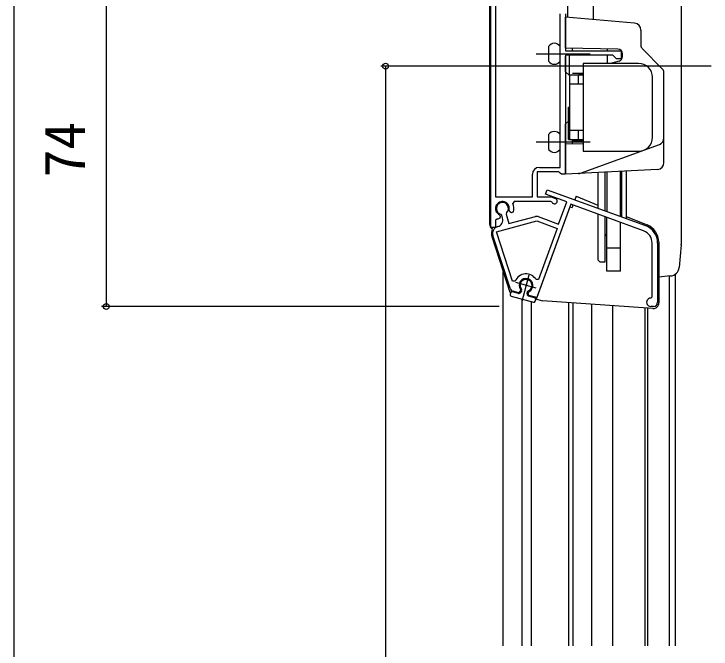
# Model space of a CAD drawing. Units: millimetres, scale not verified. Extents: x -525 to 525, y -783 to 779.
# Drawn here: x -279 to -128, y 151 to 288.5 of the extents above; entities that cross this region are included whole.
import ezdxf
from ezdxf.enums import TextEntityAlignment as Align

# ---------------------------------------------------------------- set-up
doc = ezdxf.new("R2010")
doc.units = ezdxf.units.MM
doc.header["$LTSCALE"] = 4
for name, color, linetype in [('0-3_YKK_11', 7, 'Continuous'), ('0-5_YKK_12', 2, 'Continuous'), ('0-6_YKK_13', 4, 'Continuous'), ('0-8_YKK_D', 6, 'Continuous')]:
    doc.layers.add(name, color=color, linetype=linetype)
doc.styles.add('ＭＳ ゴシック', font='')
doc.styles.get('ＭＳ ゴシック').set_extended_font_data('MS Gothic')

msp = doc.modelspace()

# ---------------------------------------------------------------- linework, layer by layer
at = {"layer": '0-3_YKK_11'}
for p, q in [((-175.695, 242.313), (-175.695, 298.755)), ((-163.531, 250.451), (-142.201, 242.688)), ((-174.215, 242.475), (-174.211, 242.476)), ((-171.54, 229.133), (-175.254, 240.562)), ((-139.569, 238.929), (-139.569, 226.1)), ((-140.469, 225.2), (-141.069, 225.2))]:
    msp.add_line(p, q, dxfattribs=at)
for points in [[(-174.695, 298.755), (-174.695, 248.913), (-166.695, 248.913), (-166.695, 253.813)], [(-159.495, 288.525), (-159.495, 280.513), (-147.495, 280.513), (-147.495, 278.813), (-148.495, 278.813), (-149.295, 279.613), (-159.495, 279.613), (-159.495, 253.813), (-160.395, 253.813), (-160.691, 254.063), (-160.987, 254.313), (-165.695, 254.313), (-165.695, 248.913), (-162.614, 248.913), (-161.69, 248.577)], [(-165.195, 255.313), (-160.695, 255.313), (-160.695, 288.525)], [(-165.415, 244.646), (-161.013, 243.043), (-159.269, 247.836), (-163.873, 249.512), (-163.531, 250.451)], [(-162.433, 247.746), (-162.702, 247.913), (-170.665, 247.913), (-170.937, 247.485)], [(-142.612, 241.56), (-158.398, 247.306), (-165.748, 227.109), (-167.498, 227.578), (-167.623, 228.046), (-167.458, 228.396)], [(-173.82, 245.049), (-173.655, 244.699), (-173.759, 244.308), (-174.166, 244.109)], [(-173.15, 244.313), (-173.32, 244.945), (-173.532, 245.157)], [(-172.276, 245.494), (-172.354, 245.204), (-171.796, 243.123), (-166.016, 244.672)], [(-170.807, 245.675), (-171.22, 245.492), (-171.587, 245.663), (-171.749, 246.015)], [(-174.267, 244.154), (-174.695, 243.883), (-174.695, 242.313), (-175.695, 242.313)], [(-170.42, 230.648), (-170.985, 230.662), (-174.466, 241.373), (-165.757, 243.706), (-161.355, 242.104)], [(-161.355, 242.104), (-165.376, 231.057), (-165.917, 231.01)], [(-141.069, 227), (-140.769, 227.3), (-140.769, 238.929)], [(-169.305, 228.891), (-169.338, 228.505), (-169.68, 228.163), (-170.848, 228.476)]]:
    msp.add_lwpolyline(points, dxfattribs=at)
for centre, radius, start, end in [((-165.195, 253.813), 1.5, 90.00001, 179.99999), ((-173.195, 246.413), 1.5, 344.59406, 245.40594), ((-173.195, 246.413), 1.3, 315.00001, 255.00002), ((-161.895, 248.013), 0.6, 206.38783, 70.00002), ((-173.195, 246.413), 2.5, 342.83746, 25.37694), ((-165.757, 243.706), 1, 69.99999, 104.99998), ((-173.195, 246.413), 2.5, 244.62318, 247.16264), ((-174.599, 243.925), 1.5, 285.00002, 15), ((-173.827, 241.026), 1.5, 105.00002, 198.00001), ((-143.569, 238.929), 4, 0, 69.99998), ((-143.569, 238.929), 2.8, 0, 69.99998), ((-168.083, 229.76), 2.5, 29.9948, 159.19799), ((-168.083, 229.76), 1.5, 294.59407, 215.40595), ((-170.589, 229.442), 1, 197.99996, 254.99998), ((-141.069, 226.1), 0.9, 90.00001, 270.00003), ((-140.469, 226.1), 0.9, 270.00001, 359.99999)]:
    msp.add_arc(centre, radius, start, end, dxfattribs=at)
at = {"layer": '0-5_YKK_12'}
for p, q in [((-172.999, 151.704), (-172.999, 232.67)), ((-136.999, 151.704), (-136.999, 231.776)), ((-135.799, 232.138), (-135.799, 151.704)), ((-168.899, 151.704), (-168.899, 226.769)), ((-166.899, 151.704), (-166.899, 226.234)), ((-157.899, 151.704), (-157.899, 225.97)), ((-153.799, 151.704), (-153.799, 225.683)), ((-149.299, 151.704), (-149.299, 225.368)), ((-142.299, 151.704), (-142.299, 224.879)), ((-141.699, 151.704), (-141.699, 224.837))]:
    msp.add_line(p, q, dxfattribs=at)
at = {"layer": '0-6_YKK_13'}
for p, q in [((-153.495, 287.288), (-153.495, 295.213)), ((-158.995, 287.769), (-158.995, 293.213)), ((-134.495, 291.713), (-134.495, 238.7)), ((-159.495, 281.113), (-159.495, 287.813)), ((-144.565, 286.507), (-159.495, 287.813)), ((-143.195, 285.013), (-143.195, 281.727)), ((-163.195, 281.513), (-163.195, 278.313)), ((-148.178, 280.916), (-159.495, 281.113)), ((-157.995, 280.513), (-157.995, 281.087)), ((-150.495, 280.956), (-150.495, 280.513)), ((-142.902, 281.02), (-138.488, 276.606)), ((-165.865, 279.913), (-154.195, 279.913)), ((-158.695, 275.313), (-158.695, 279.613)), ((-150.495, 279.613), (-150.495, 277.813)), ((-147.195, 279.28), (-147.195, 279.916)), ((-159.495, 276.013), (-159.495, 279.313)), ((-147.936, 278.315), (-149.808, 277.813)), ((-143.695, 277.813), (-155.695, 277.813)), ((-155.695, 277.813), (-155.695, 258.813)), ((-159.495, 276.013), (-158.695, 275.213)), ((-158.695, 275.313), (-158.695, 261.313)), ((-158.695, 275.313), (-155.695, 275.313)), ((-155.695, 275.613), (-157.995, 275.613)), ((-156.695, 273.313), (-156.695, 275.313)), ((-156.495, 275.313), (-156.495, 275.613)), ((-156.195, 275.313), (-156.195, 275.613)), ((-155.895, 275.313), (-155.895, 275.613)), ((-138.195, 256.353), (-138.195, 275.899)), ((-155.695, 273.313), (-158.695, 273.313)), ((-140.695, 261.813), (-140.695, 274.813)), ((-158.895, 268.313), (-158.695, 268.313)), ((-158.895, 261.313), (-158.895, 268.313)), ((-158.895, 265.313), (-159.495, 264.713)), ((-159.495, 260.313), (-159.495, 264.713)), ((-155.695, 263.313), (-158.695, 263.313)), ((-156.695, 261.313), (-156.695, 263.313)), ((-163.195, 262.413), (-163.195, 259.213)), ((-158.895, 261.313), (-158.695, 261.313)), ((-158.695, 261.313), (-155.695, 261.313)), ((-157.995, 260.339), (-157.995, 261.313)), ((-156.495, 261.013), (-156.495, 261.313)), ((-156.195, 261.313), (-156.195, 261.013)), ((-155.895, 261.013), (-155.895, 261.313)), ((-165.865, 260.813), (-154.195, 260.813)), ((-155.695, 260.379), (-159.495, 260.313)), ((-159.495, 253.813), (-159.495, 260.313)), ((-155.695, 261.013), (-157.995, 261.013)), ((-156.285, 254.047), (-139.182, 260.272)), ((-155.695, 258.813), (-143.695, 258.813)), ((-139.617, 254.855), (-159.495, 253.813)), ((-152.495, 254.18), (-152.495, 246.435)), ((-150.995, 254.259), (-150.995, 245.889)), ((-150.595, 254.28), (-150.595, 245.743)), ((-147.595, 244.651), (-147.595, 254.437)), ((-147.395, 254.447), (-147.395, 244.578)), ((-146.395, 254.5), (-146.395, 244.214)), ((-157.227, 249.061), (-157.517, 248.262)), ((-157.227, 249.061), (-152.495, 247.15)), ((-158.586, 246.789), (-165.865, 226.789)), ((-158.586, 246.789), (-158.116, 246.618)), ((-157.928, 247.135), (-158.116, 246.618)), ((-152.495, 245.158), (-152.495, 235.313)), ((-147.395, 245.813), (-147.595, 245.813)), ((-146.395, 244.685), (-141.823, 242.838)), ((-150.995, 244.612), (-150.995, 234.813)), ((-150.595, 240.813), (-150.595, 244.466)), ((-150.595, 232.813), (-150.595, 244.466)), ((-147.595, 232.813), (-147.595, 243.374)), ((-175.423, 240.13), (-171.586, 228.322)), ((-150.895, 240.513), (-150.595, 240.813)), ((-139.321, 239.129), (-139.321, 225.958)), ((-147.595, 237.813), (-150.595, 237.813)), ((-134.503, 238.526), (-134.932, 233.616)), ((-151.995, 234.813), (-152.495, 235.313)), ((-150.995, 234.813), (-151.995, 234.813)), ((-147.595, 232.813), (-150.595, 232.813)), ((-167.487, 231.982), (-169.01, 226.301)), ((-136.751, 231.798), (-139.321, 231.573)), ((-165.861, 229.165), (-170.304, 230.355)), ((-171.586, 228.322), (-171.364, 228.262)), ((-171.408, 228.167), (-171.512, 227.78)), ((-169.741, 228.031), (-171.041, 228.379)), ((-169.07, 228.49), (-169.452, 228.108)), ((-167.723, 227.645), (-167.863, 228.166)), ((-171.3, 227.413), (-166.47, 226.119)), ((-166.211, 227.085), (-167.511, 227.433)), ((-165.999, 226.717), (-166.103, 226.331)), ((-165.99, 226.822), (-164.543, 226.434)), ((-140.605, 224.76), (-164.543, 226.434)), ((-158.897, 226.04), (-158.897, 151.704))]:
    msp.add_line(p, q, dxfattribs=at)
msp.add_lwpolyline([(-162.271, 303.613), (-165.195, 303.613), (-175.995, 299.682), (-175.995, 243.013)], dxfattribs=at)
for centre, radius, start, end in [((-144.695, 285.013), 1.5, 0, 85), ((-161.945, 280.684), 1.5, 33.55731, 146.44269), ((-148.195, 279.916), 1, 360, 89), ((-142.195, 281.727), 1, 180, 225), ((-161.945, 279.142), 1.5, 213.55731, 326.44269), ((-148.195, 279.28), 1, 285, 0), ((-143.695, 274.813), 3, 0, 90), ((-139.195, 275.899), 1, 0, 45), ((-161.945, 261.584), 1.5, 33.55731, 146.44269), ((-143.695, 261.813), 3, 270, 0), ((-139.695, 261.681), 1.5, 290, 0), ((-161.945, 260.042), 1.5, 213.55731, 326.44269), ((-139.695, 256.353), 1.5, 273, 0), ((-156.798, 255.457), 1.5, 273, 290), ((-174.995, 243.013), 1, 180, 247.05099), ((-172.57, 241.057), 3, 159.81321, 198), ((-143.321, 239.129), 4, 0, 68), ((-136.495, 238.7), 2, 355, 0), ((-136.925, 233.791), 2, 275, 355), ((-168.083, 229.76), 1.3, 288.58332, 221.41668), ((-171.119, 228.089), 0.3, 75, 165), ((-169.664, 228.32), 0.3, 255, 315), ((-169.282, 228.702), 0.3, 315, 41.41668), ((-167.573, 228.244), 0.3, 108.58332, 195), ((-171.222, 227.703), 0.3, 165, 255), ((-167.433, 227.723), 0.3, 195, 255), ((-166.289, 226.795), 0.3, 345, 75), ((-166.393, 226.409), 0.3, 255, 345), ((-140.521, 225.958), 1.2, 266, 0)]:
    msp.add_arc(centre, radius, start, end, dxfattribs=at)
at = {"layer": '0-8_YKK_D'}
for p, q in [((-278.998, 299.204), (-278.998, -44.796)), ((-258.998, 299.204), (-258.998, 225.202)), ((-127.999, 277.204), (-199.496, 277.204)), ((-198.496, 277.204), (-198.496, -18.796)), ((-173.9, 225.202), (-259.998, 225.202))]:
    msp.add_line(p, q, dxfattribs=at)
for centre in [(-198.496, 277.204), (-258.998, 225.202)]:
    msp.add_circle(centre, 0.637, dxfattribs=at)

# ---------------------------------------------------------------- texts
at = {"layer": '0-8_YKK_D', "style": 'ＭＳ ゴシック'}
msp.add_text('74', height=8.798, rotation=90, dxfattribs=at).set_placement((-260.998, 253.169), align=Align.BOTTOM_LEFT)

doc.saveas('drawing.dxf')
